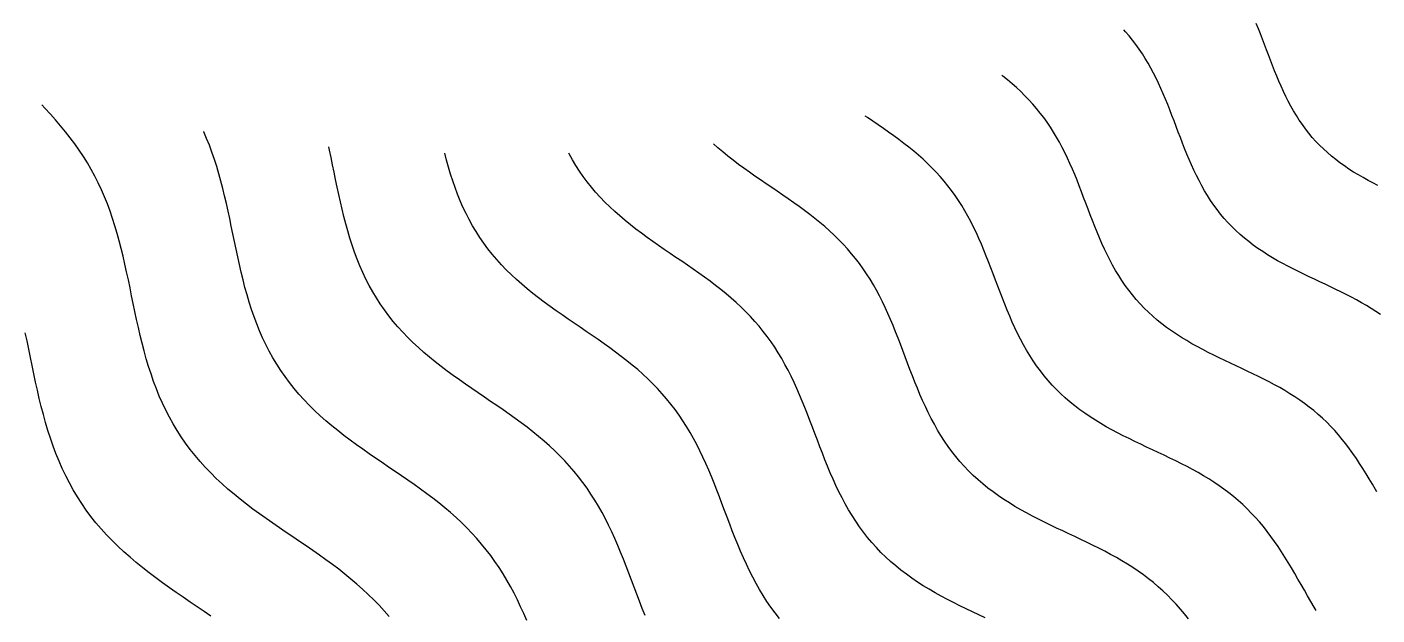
# Model space of a CAD drawing. Header units: millimetres. Extents: x -17.8 to 17.8, y -17.8 to 17.8.
# Drawn here: x -8.344 to -4.703, y -5.778 to -4.191 of the extents above; entities that cross this region are included whole.
import ezdxf

# ---------------------------------------------------------------- set-up
doc = ezdxf.new("R2010")
doc.units = ezdxf.units.MM
doc.layers.add('DOKU', color=8, linetype='Continuous')
doc.layers.add('KESIM', color=1, linetype='Continuous')

msp = doc.modelspace()

# ---------------------------------------------------------------- linework, layer by layer
at = {"layer": 'DOKU'}
for points in [[(-4.7005, -4.6191), (-4.714, -4.6122), (-4.7273, -4.6051), (-4.7404, -4.5978), (-4.7534, -4.5903), (-4.7661, -4.5826), (-4.7787, -4.5746), (-4.7909, -4.5663), (-4.8029, -4.5577), (-4.8145, -4.5489), (-4.8259, -4.5397), (-4.8369, -4.5302), (-4.8476, -4.5204), (-4.8579, -4.5103), (-4.8679, -4.4999), (-4.8776, -4.4891), (-4.8868, -4.478), (-4.8958, -4.4665), (-4.9044, -4.4548), (-4.9126, -4.4428), (-4.9205, -4.4305), (-4.9281, -4.4179), (-4.9354, -4.405), (-4.9424, -4.3919), (-4.9491, -4.3786), (-4.9556, -4.3651), (-4.9618, -4.3514), (-4.9679, -4.3376), (-4.9737, -4.3236), (-4.9794, -4.3095), (-4.985, -4.2953), (-4.9905, -4.2811), (-4.9959, -4.2669), (-5.0012, -4.2526), (-5.0066, -4.2384), (-5.012, -4.2242), (-5.0174, -4.2101), (-5.0229, -4.1961), (-5.0286, -4.1822)], [(-4.6933, -4.9673), (-4.7058, -4.9589), (-4.7186, -4.9507), (-4.7317, -4.9428), (-4.745, -4.9351), (-4.7585, -4.9276), (-4.7722, -4.9203), (-4.7861, -4.9131), (-4.8002, -4.9061), (-4.8144, -4.8992), (-4.8287, -4.8923), (-4.8431, -4.8855), (-4.8575, -4.8788), (-4.872, -4.872), (-4.8864, -4.8651), (-4.9008, -4.8582), (-4.9152, -4.8512), (-4.9294, -4.8441), (-4.9436, -4.8369), (-4.9575, -4.8294), (-4.9713, -4.8218), (-4.9849, -4.8139), (-4.9983, -4.8058), (-5.0114, -4.7974), (-5.0242, -4.7887), (-5.0368, -4.7797), (-5.049, -4.7704), (-5.0609, -4.7608), (-5.0725, -4.7509), (-5.0837, -4.7406), (-5.0945, -4.73), (-5.105, -4.719), (-5.1151, -4.7077), (-5.1249, -4.6961), (-5.1342, -4.6841), (-5.1432, -4.6718), (-5.1519, -4.6592), (-5.1602, -4.6462), (-5.1681, -4.633), (-5.1758, -4.6196), (-5.1831, -4.6058), (-5.1902, -4.5919), (-5.1969, -4.5777), (-5.2035, -4.5633), (-5.2098, -4.5488), (-5.216, -4.5342), (-5.2219, -4.5194), (-5.2278, -4.5045), (-5.2335, -4.4896), (-5.2392, -4.4747), (-5.2448, -4.4598), (-5.2505, -4.4448), (-5.2561, -4.43), (-5.2618, -4.4152), (-5.2676, -4.4005), (-5.2735, -4.3859), (-5.2795, -4.3715), (-5.2857, -4.3572), (-5.2921, -4.3432), (-5.2988, -4.3293), (-5.3057, -4.3156), (-5.3128, -4.3022), (-5.3202, -4.2891), (-5.328, -4.2761), (-5.336, -4.2635), (-5.3444, -4.2511), (-5.3531, -4.239), (-5.3621, -4.2272), (-5.3715, -4.2156), (-5.3813, -4.2043), (-5.3863, -4.1988)], [(-4.7039, -5.445), (-4.7073, -5.4391), (-4.7156, -5.4247), (-4.724, -5.4105), (-4.7325, -5.3964), (-4.7411, -5.3825), (-4.7499, -5.3687), (-4.7588, -5.3552), (-4.7679, -5.342), (-4.7772, -5.329), (-4.7868, -5.3163), (-4.7967, -5.3039), (-4.8068, -5.2918), (-4.8172, -5.2801), (-4.8278, -5.2687), (-4.8388, -5.2576), (-4.8501, -5.2468), (-4.8617, -5.2364), (-4.8736, -5.2263), (-4.8859, -5.2166), (-4.8984, -5.2071), (-4.9112, -5.198), (-4.9244, -5.1892), (-4.9378, -5.1806), (-4.9514, -5.1723), (-4.9654, -5.1643), (-4.9795, -5.1564), (-4.9939, -5.1488), (-5.0084, -5.1413), (-5.0231, -5.1339), (-5.038, -5.1267), (-5.053, -5.1195), (-5.068, -5.1124), (-5.0831, -5.1053), (-5.0982, -5.0982), (-5.1134, -5.0911), (-5.1284, -5.0839), (-5.1435, -5.0766), (-5.1584, -5.0691), (-5.1732, -5.0615), (-5.1878, -5.0537), (-5.2022, -5.0457), (-5.2164, -5.0375), (-5.2304, -5.029), (-5.2442, -5.0202), (-5.2576, -5.0111), (-5.2707, -5.0017), (-5.2835, -4.992), (-5.296, -4.9819), (-5.3081, -4.9715), (-5.3198, -4.9608), (-5.3311, -4.9497), (-5.3421, -4.9382), (-5.3527, -4.9264), (-5.3629, -4.9142), (-5.3727, -4.9016), (-5.3821, -4.8888), (-5.3912, -4.8756), (-5.3998, -4.862), (-5.4082, -4.8482), (-5.4162, -4.8341), (-5.4238, -4.8197), (-5.4312, -4.8051), (-5.4383, -4.7903), (-5.4452, -4.7753), (-5.4518, -4.7601), (-5.4582, -4.7447), (-5.4645, -4.7293), (-5.4706, -4.7138), (-5.4766, -4.6982), (-5.4825, -4.6825), (-5.4884, -4.6669), (-5.4943, -4.6513), (-5.5002, -4.6357), (-5.5062, -4.6202), (-5.5122, -4.6049), (-5.5184, -4.5896), (-5.5247, -4.5745), (-5.5312, -4.5596), (-5.5379, -4.5449), (-5.5449, -4.5304), (-5.5521, -4.5161), (-5.5595, -4.502), (-5.5673, -4.4883), (-5.5754, -4.4747), (-5.5838, -4.4615), (-5.5926, -4.4485), (-5.6017, -4.4359), (-5.6112, -4.4235), (-5.621, -4.4114), (-5.6312, -4.3996), (-5.6418, -4.388), (-5.6527, -4.3768), (-5.6639, -4.3657), (-5.6755, -4.355), (-5.6874, -4.3444), (-5.6996, -4.3341), (-5.7121, -4.3239), (-5.7146, -4.322)], [(-7.3673, -5.7819), (-7.3807, -5.7664), (-7.3945, -5.7513), (-7.4088, -5.7365), (-7.4236, -5.7221), (-7.4388, -5.708), (-7.4544, -5.6941), (-7.4704, -5.6806), (-7.4867, -5.6673), (-7.5034, -5.6543), (-7.5205, -5.6414), (-7.5378, -5.6287), (-7.5553, -5.6162), (-7.5731, -5.6038), (-7.591, -5.5914), (-7.609, -5.5791), (-7.6271, -5.5669), (-7.6452, -5.5546), (-7.6633, -5.5422), (-7.6814, -5.5298), (-7.6993, -5.5172), (-7.7171, -5.5045), (-7.7347, -5.4917), (-7.752, -5.4786), (-7.769, -5.4652), (-7.7858, -5.4517), (-7.8021, -5.4378), (-7.8181, -5.4236), (-7.8336, -5.4091), (-7.8487, -5.3943), (-7.8633, -5.3791), (-7.8773, -5.3635), (-7.8909, -5.3475), (-7.9038, -5.3312), (-7.9163, -5.3145), (-7.9281, -5.2974), (-7.9394, -5.2799), (-7.9501, -5.262), (-7.9602, -5.2438), (-7.9697, -5.2252), (-7.9787, -5.2062), (-7.9872, -5.187), (-7.9952, -5.1674), (-8.0026, -5.1475), (-8.0096, -5.1273), (-8.0162, -5.1069), (-8.0223, -5.0862), (-8.0281, -5.0653), (-8.0336, -5.0443), (-8.0387, -5.0232), (-8.0437, -5.0019), (-8.0484, -4.9805), (-8.053, -4.9591), (-8.0574, -4.9376), (-8.0619, -4.9162), (-8.0663, -4.8947), (-8.0707, -4.8734), (-8.0753, -4.8521), (-8.08, -4.831), (-8.0848, -4.81), (-8.0899, -4.7891), (-8.0953, -4.7685), (-8.101, -4.7481), (-8.107, -4.7278), (-8.1134, -4.7079), (-8.1202, -4.6882), (-8.1274, -4.6687), (-8.1351, -4.6496), (-8.1433, -4.6307), (-8.152, -4.6122), (-8.1612, -4.5939), (-8.1709, -4.5759), (-8.1811, -4.5582), (-8.1919, -4.5408), (-8.2032, -4.5237), (-8.215, -4.5069), (-8.2273, -4.4903), (-8.2401, -4.474), (-8.2533, -4.4579), (-8.267, -4.442), (-8.2811, -4.4263), (-8.2956, -4.4108), (-8.3043, -4.4018)], [(-4.8676, -5.7651), (-4.8729, -5.7561), (-4.8817, -5.741), (-4.8903, -5.7259), (-4.899, -5.7107), (-4.9076, -5.6955), (-4.9162, -5.6805), (-4.9249, -5.6655), (-4.9337, -5.6506), (-4.9425, -5.6359), (-4.9515, -5.6213), (-4.9607, -5.607), (-4.97, -5.5929), (-4.9795, -5.5791), (-4.9893, -5.5655), (-4.9993, -5.5523), (-5.0096, -5.5393), (-5.0201, -5.5267), (-5.031, -5.5144), (-5.0421, -5.5025), (-5.0536, -5.4909), (-5.0654, -5.4797), (-5.0775, -5.4688), (-5.0899, -5.4583), (-5.1027, -5.4481), (-5.1158, -5.4382), (-5.1292, -5.4287), (-5.1429, -5.4195), (-5.1569, -5.4106), (-5.1712, -5.4019), (-5.1857, -5.3935), (-5.2005, -5.3853), (-5.2155, -5.3773), (-5.2307, -5.3695), (-5.2461, -5.3618), (-5.2616, -5.3542), (-5.2772, -5.3468), (-5.2929, -5.3393), (-5.3087, -5.3319), (-5.3245, -5.3245), (-5.3403, -5.3171), (-5.3561, -5.3095), (-5.3717, -5.3019), (-5.3873, -5.2941), (-5.4027, -5.2861), (-5.418, -5.278), (-5.4331, -5.2696), (-5.448, -5.261), (-5.4626, -5.2522), (-5.4769, -5.243), (-5.4909, -5.2335), (-5.5046, -5.2237), (-5.518, -5.2136), (-5.531, -5.2031), (-5.5437, -5.1922), (-5.5559, -5.181), (-5.5678, -5.1694), (-5.5792, -5.1574), (-5.5903, -5.145), (-5.6009, -5.1323), (-5.6111, -5.1192), (-5.621, -5.1057), (-5.6304, -5.0919), (-5.6395, -5.0778), (-5.6482, -5.0634), (-5.6565, -5.0487), (-5.6646, -5.0337), (-5.6723, -5.0184), (-5.6797, -5.0029), (-5.6868, -4.9872), (-5.6937, -4.9713), (-5.7005, -4.9553), (-5.707, -4.9392), (-5.7134, -4.923), (-5.7197, -4.9067), (-5.7259, -4.8903), (-5.732, -4.874), (-5.7382, -4.8577), (-5.7443, -4.8415), (-5.7506, -4.8253), (-5.7569, -4.8092), (-5.7633, -4.7933), (-5.7699, -4.7775), (-5.7767, -4.762), (-5.7837, -4.7466), (-5.791, -4.7314), (-5.7985, -4.7165), (-5.8063, -4.7018), (-5.8144, -4.6875), (-5.8229, -4.6733), (-5.8317, -4.6595), (-5.8408, -4.646), (-5.8503, -4.6328), (-5.8602, -4.6198), (-5.8705, -4.6072), (-5.8811, -4.5948), (-5.8921, -4.5828), (-5.9035, -4.571), (-5.9153, -4.5595), (-5.9274, -4.5482), (-5.9398, -4.5372), (-5.9526, -4.5264), (-5.9656, -4.5159), (-5.9789, -4.5055), (-5.9925, -4.4952), (-6.0063, -4.4851), (-6.0203, -4.4751), (-6.0344, -4.4652), (-6.0487, -4.4554), (-6.063, -4.4456), (-6.0775, -4.4358), (-6.0833, -4.4318)], [(-6.9959, -5.7927), (-7.0042, -5.7738), (-7.0127, -5.7552), (-7.0215, -5.7368), (-7.0306, -5.7187), (-7.04, -5.7009), (-7.0499, -5.6835), (-7.0601, -5.6664), (-7.0708, -5.6496), (-7.0819, -5.6332), (-7.0934, -5.6171), (-7.1054, -5.6015), (-7.1179, -5.5861), (-7.1308, -5.5712), (-7.1441, -5.5566), (-7.1579, -5.5423), (-7.1722, -5.5283), (-7.1869, -5.5147), (-7.2019, -5.5013), (-7.2174, -5.4882), (-7.2332, -5.4754), (-7.2494, -5.4628), (-7.2658, -5.4504), (-7.2825, -5.4381), (-7.2995, -5.426), (-7.3166, -5.414), (-7.3339, -5.4021), (-7.3513, -5.3902), (-7.3688, -5.3784), (-7.3863, -5.3665), (-7.4038, -5.3545), (-7.4213, -5.3425), (-7.4386, -5.3304), (-7.4558, -5.3181), (-7.4727, -5.3057), (-7.4895, -5.293), (-7.506, -5.2802), (-7.5221, -5.267), (-7.5379, -5.2536), (-7.5534, -5.2399), (-7.5684, -5.2259), (-7.5829, -5.2116), (-7.597, -5.1969), (-7.6106, -5.1819), (-7.6237, -5.1665), (-7.6362, -5.1507), (-7.6482, -5.1345), (-7.6596, -5.118), (-7.6705, -5.1011), (-7.6809, -5.0838), (-7.6906, -5.0662), (-7.6999, -5.0483), (-7.7086, -5.0299), (-7.7167, -5.0113), (-7.7244, -4.9924), (-7.7316, -4.9731), (-7.7384, -4.9537), (-7.7447, -4.9339), (-7.7507, -4.914), (-7.7562, -4.8938), (-7.7615, -4.8735), (-7.7665, -4.8531), (-7.7713, -4.8325), (-7.7758, -4.8118), (-7.7803, -4.7911), (-7.7846, -4.7704), (-7.7889, -4.7497), (-7.7931, -4.729), (-7.7975, -4.7084), (-7.8018, -4.6878), (-7.8064, -4.6674), (-7.8111, -4.6471), (-7.816, -4.627), (-7.8212, -4.607), (-7.8266, -4.5873), (-7.8324, -4.5677), (-7.8386, -4.5485), (-7.8452, -4.5294), (-7.8522, -4.5106), (-7.8596, -4.4921), (-7.8675, -4.4739), (-7.8678, -4.4733)], [(-6.6771, -5.7788), (-6.6846, -5.7598), (-6.6919, -5.7407), (-6.6992, -5.7216), (-6.7064, -5.7025), (-6.7136, -5.6835), (-6.7208, -5.6644), (-6.7281, -5.6455), (-6.7355, -5.6267), (-6.743, -5.6081), (-6.7507, -5.5897), (-6.7587, -5.5714), (-6.7669, -5.5534), (-6.7754, -5.5357), (-6.7842, -5.5183), (-6.7933, -5.5011), (-6.8028, -5.4843), (-6.8127, -5.4677), (-6.823, -5.4516), (-6.8337, -5.4357), (-6.8448, -5.4203), (-6.8564, -5.4051), (-6.8684, -5.3903), (-6.8808, -5.3759), (-6.8937, -5.3618), (-6.9071, -5.348), (-6.9208, -5.3346), (-6.935, -5.3214), (-6.9495, -5.3085), (-6.9644, -5.2959), (-6.9797, -5.2835), (-6.9953, -5.2713), (-7.0111, -5.2593), (-7.0273, -5.2475), (-7.0436, -5.2358), (-7.0602, -5.2243), (-7.0769, -5.2128), (-7.0937, -5.2013), (-7.1105, -5.1899), (-7.1274, -5.1784), (-7.1443, -5.1669), (-7.1611, -5.1553), (-7.1779, -5.1436), (-7.1944, -5.1317), (-7.2108, -5.1197), (-7.227, -5.1075), (-7.2429, -5.0951), (-7.2585, -5.0824), (-7.2737, -5.0695), (-7.2886, -5.0563), (-7.3031, -5.0428), (-7.3171, -5.0289), (-7.3307, -5.0148), (-7.3438, -5.0002), (-7.3565, -4.9854), (-7.3686, -4.9702), (-7.3801, -4.9546), (-7.3912, -4.9386), (-7.4017, -4.9223), (-7.4116, -4.9057), (-7.4211, -4.8887), (-7.43, -4.8713), (-7.4384, -4.8536), (-7.4463, -4.8357), (-7.4537, -4.8174), (-7.4606, -4.7988), (-7.4672, -4.78), (-7.4733, -4.761), (-7.479, -4.7417), (-7.4844, -4.7223), (-7.4895, -4.7027), (-7.4943, -4.683), (-7.4989, -4.6631), (-7.5033, -4.6432), (-7.5076, -4.6232), (-7.5118, -4.6032), (-7.5159, -4.5832), (-7.52, -4.5632), (-7.5242, -4.5433), (-7.5284, -4.5235), (-7.5304, -4.5146)], [(-5.2117, -5.7882), (-5.2224, -5.7747), (-5.2334, -5.7616), (-5.2447, -5.7488), (-5.2564, -5.7363), (-5.2683, -5.7243), (-5.2806, -5.7126), (-5.2933, -5.7012), (-5.3062, -5.6902), (-5.3195, -5.6796), (-5.3332, -5.6694), (-5.3472, -5.6594), (-5.3615, -5.6498), (-5.3761, -5.6405), (-5.391, -5.6315), (-5.4061, -5.6227), (-5.4215, -5.6142), (-5.4372, -5.6058), (-5.453, -5.5977), (-5.469, -5.5897), (-5.4852, -5.5818), (-5.5015, -5.574), (-5.5179, -5.5662), (-5.5343, -5.5585), (-5.5508, -5.5508), (-5.5672, -5.543), (-5.5837, -5.5352), (-5.6, -5.5272), (-5.6163, -5.5191), (-5.6323, -5.5108), (-5.6483, -5.5023), (-5.664, -5.4936), (-5.6795, -5.4846), (-5.6947, -5.4754), (-5.7097, -5.4658), (-5.7243, -5.4559), (-5.7386, -5.4457), (-5.7525, -5.4351), (-5.7661, -5.4242), (-5.7792, -5.4128), (-5.792, -5.4011), (-5.8044, -5.389), (-5.8163, -5.3765), (-5.8278, -5.3637), (-5.8389, -5.3504), (-5.8496, -5.3367), (-5.8599, -5.3227), (-5.8697, -5.3083), (-5.8792, -5.2936), (-5.8882, -5.2786), (-5.8969, -5.2632), (-5.9053, -5.2476), (-5.9133, -5.2317), (-5.921, -5.2155), (-5.9285, -5.1992), (-5.9357, -5.1826), (-5.9427, -5.1659), (-5.9495, -5.1491), (-5.9562, -5.1322), (-5.9627, -5.1152), (-5.9692, -5.0982), (-5.9756, -5.0811), (-5.982, -5.0641), (-5.9884, -5.0472), (-5.9949, -5.0304), (-6.0015, -5.0136), (-6.0082, -4.997), (-6.0151, -4.9806), (-6.0222, -4.9643), (-6.0295, -4.9483), (-6.0371, -4.9325), (-6.0449, -4.9169), (-6.053, -4.9017), (-6.0615, -4.8867), (-6.0703, -4.8719), (-6.0795, -4.8575), (-6.089, -4.8434), (-6.0989, -4.8296), (-6.1093, -4.8161), (-6.12, -4.803), (-6.1311, -4.7901), (-6.1425, -4.7775), (-6.1544, -4.7653), (-6.1667, -4.7533), (-6.1793, -4.7415), (-6.1922, -4.73), (-6.2055, -4.7188), (-6.2191, -4.7078), (-6.233, -4.6969), (-6.2472, -4.6862), (-6.2615, -4.6757), (-6.2761, -4.6653), (-6.2909, -4.655), (-6.3057, -4.6447), (-6.3207, -4.6345), (-6.3357, -4.6243), (-6.3508, -4.6141), (-6.3658, -4.6039), (-6.3808, -4.5935), (-6.3957, -4.5831), (-6.4105, -4.5726), (-6.4251, -4.5619), (-6.4395, -4.551), (-6.4536, -4.5399), (-6.4675, -4.5286), (-6.4811, -4.5171), (-6.4927, -4.5068)], [(-6.315, -5.7866), (-6.3265, -5.7718), (-6.3376, -5.7567), (-6.3483, -5.7411), (-6.3585, -5.7252), (-6.3683, -5.7089), (-6.3777, -5.6923), (-6.3867, -5.6754), (-6.3954, -5.6582), (-6.4038, -5.6407), (-6.4118, -5.623), (-6.4196, -5.6051), (-6.4272, -5.5871), (-6.4346, -5.5689), (-6.4418, -5.5506), (-6.4489, -5.5322), (-6.4558, -5.5138), (-6.4628, -5.4954), (-6.4697, -5.477), (-6.4767, -5.4587), (-6.4837, -5.4405), (-6.4908, -5.4224), (-6.4981, -5.4044), (-6.5055, -5.3866), (-6.5132, -5.3691), (-6.5211, -5.3517), (-6.5293, -5.3346), (-6.5377, -5.3178), (-6.5465, -5.3013), (-6.5557, -5.2851), (-6.5652, -5.2691), (-6.5751, -5.2536), (-6.5855, -5.2383), (-6.5962, -5.2234), (-6.6073, -5.2088), (-6.6189, -5.1946), (-6.6309, -5.1806), (-6.6433, -5.167), (-6.6562, -5.1538), (-6.6694, -5.1408), (-6.6831, -5.1281), (-6.6971, -5.1157), (-6.7115, -5.1035), (-6.7262, -5.0916), (-6.7412, -5.0799), (-6.7565, -5.0683), (-6.772, -5.0569), (-6.7878, -5.0457), (-6.8037, -5.0345), (-6.8198, -5.0234), (-6.836, -5.0124), (-6.8523, -5.0013), (-6.8686, -4.9903), (-6.8848, -4.9792), (-6.901, -4.968), (-6.9171, -4.9568), (-6.9331, -4.9453), (-6.9489, -4.9338), (-6.9645, -4.922), (-6.9798, -4.91), (-6.9948, -4.8978), (-7.0095, -4.8854), (-7.0239, -4.8726), (-7.0378, -4.8596), (-7.0514, -4.8463), (-7.0645, -4.8326), (-7.0771, -4.8186), (-7.0893, -4.8043), (-7.1009, -4.7896), (-7.1121, -4.7746), (-7.1227, -4.7592), (-7.1328, -4.7435), (-7.1424, -4.7275), (-7.1515, -4.7111), (-7.1601, -4.6944), (-7.1682, -4.6774), (-7.1758, -4.66), (-7.183, -4.6424), (-7.1897, -4.6245), (-7.1959, -4.6064), (-7.2018, -4.5881), (-7.2073, -4.5695), (-7.2125, -4.5508), (-7.2174, -4.5319), (-7.2175, -4.5316)], [(-5.7599, -5.7851), (-5.7771, -5.7771), (-5.7942, -5.769), (-5.8113, -5.7608), (-5.8283, -5.7525), (-5.8452, -5.7441), (-5.8619, -5.7354), (-5.8785, -5.7266), (-5.8949, -5.7175), (-5.911, -5.7082), (-5.9269, -5.6986), (-5.9424, -5.6886), (-5.9576, -5.6783), (-5.9725, -5.6677), (-5.987, -5.6567), (-6.0011, -5.6453), (-6.0148, -5.6335), (-6.0281, -5.6213), (-6.041, -5.6087), (-6.0534, -5.5957), (-6.0654, -5.5823), (-6.0769, -5.5685), (-6.0881, -5.5543), (-6.0987, -5.5397), (-6.109, -5.5247), (-6.1188, -5.5094), (-6.1283, -5.4937), (-6.1373, -5.4778), (-6.146, -5.4615), (-6.1544, -5.4449), (-6.1624, -5.4281), (-6.1702, -5.4111), (-6.1777, -5.3939), (-6.185, -5.3765), (-6.192, -5.359), (-6.199, -5.3414), (-6.2058, -5.3237), (-6.2125, -5.306), (-6.2192, -5.2883), (-6.2259, -5.2706), (-6.2326, -5.253), (-6.2393, -5.2354), (-6.2462, -5.218), (-6.2532, -5.2007), (-6.2603, -5.1836), (-6.2677, -5.1667), (-6.2753, -5.15), (-6.2832, -5.1336), (-6.2913, -5.1174), (-6.2998, -5.1015), (-6.3086, -5.0859), (-6.3178, -5.0705), (-6.3273, -5.0555), (-6.3372, -5.0409), (-6.3476, -5.0265), (-6.3583, -5.0125), (-6.3694, -4.9988), (-6.381, -4.9854), (-6.3929, -4.9723), (-6.4053, -4.9595), (-6.418, -4.947), (-6.4312, -4.9348), (-6.4447, -4.9229), (-6.4585, -4.9112), (-6.4727, -4.8997), (-6.4871, -4.8884), (-6.5018, -4.8773), (-6.5168, -4.8663), (-6.532, -4.8555), (-6.5473, -4.8447), (-6.5628, -4.8341), (-6.5784, -4.8234), (-6.594, -4.8128), (-6.6097, -4.8022), (-6.6253, -4.7915), (-6.6409, -4.7808), (-6.6564, -4.7699), (-6.6718, -4.7589), (-6.687, -4.7478), (-6.702, -4.7365), (-6.7167, -4.725), (-6.7312, -4.7132), (-6.7453, -4.7012), (-6.7591, -4.689), (-6.7726, -4.6764), (-6.7856, -4.6636), (-6.7982, -4.6505), (-6.8104, -4.637), (-6.822, -4.6232), (-6.8333, -4.6091), (-6.844, -4.5946), (-6.8542, -4.5799), (-6.864, -4.5647), (-6.8732, -4.5493), (-6.882, -4.5335), (-6.8828, -4.532)], [(-7.848, -5.7808), (-7.8667, -5.7681), (-7.8854, -5.7554), (-7.9041, -5.7427), (-7.9228, -5.7299), (-7.9415, -5.717), (-7.96, -5.7041), (-7.9784, -5.6909), (-7.9966, -5.6776), (-8.0145, -5.6641), (-8.0321, -5.6503), (-8.0494, -5.6363), (-8.0663, -5.6219), (-8.0828, -5.6073), (-8.0989, -5.5923), (-8.1145, -5.5769), (-8.1295, -5.5612), (-8.1441, -5.5451), (-8.1581, -5.5286), (-8.1715, -5.5117), (-8.1843, -5.4945), (-8.1966, -5.4768), (-8.2082, -5.4587), (-8.2193, -5.4402), (-8.2297, -5.4214), (-8.2396, -5.4021), (-8.2489, -5.3825), (-8.2577, -5.3626), (-8.2659, -5.3423), (-8.2736, -5.3218), (-8.2808, -5.3009), (-8.2876, -5.2798), (-8.294, -5.2584), (-8.2999, -5.2369), (-8.3056, -5.2151), (-8.3109, -5.1932), (-8.316, -5.1712), (-8.3209, -5.1491), (-8.3257, -5.127), (-8.3303, -5.1048), (-8.3349, -5.0826), (-8.3394, -5.0605), (-8.344, -5.0384), (-8.3487, -5.0164)]]:
    msp.add_lwpolyline(points, dxfattribs=at)
at = {"layer": 'KESIM'}
msp.add_circle((0, 0), 17.8, dxfattribs=at)

doc.saveas('drawing.dxf')
